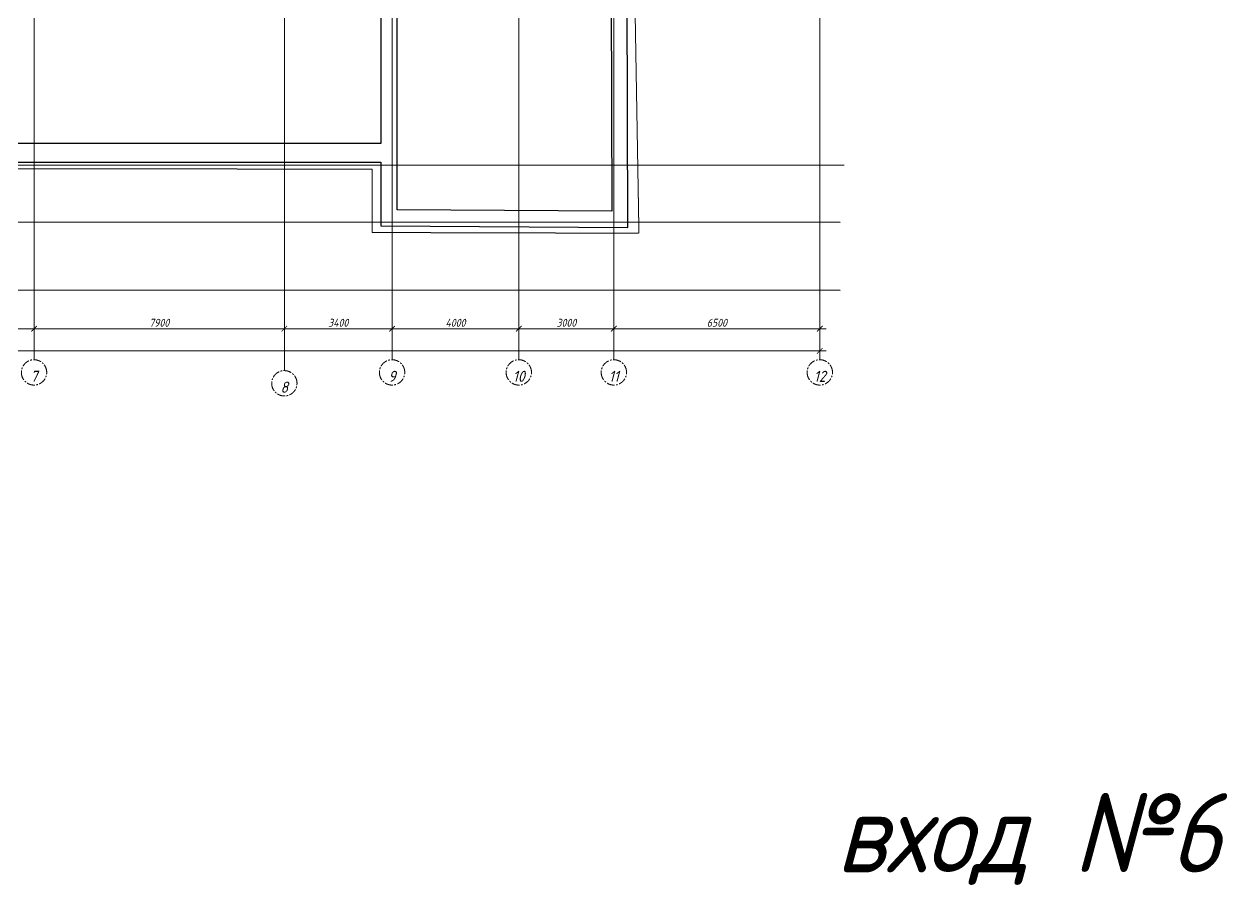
# Model space of a CAD drawing. Header units: millimetres. Extents: x 504091 to 2165846, y 135022 to 442887.
# Drawn here: x 1517966 to 1555960, y 284755 to 311933 of the extents above; entities that cross this region are included whole.
import ezdxf

# ---------------------------------------------------------------- set-up
doc = ezdxf.new("R2010")
doc.units = ezdxf.units.MM
for name, pattern in [('ADSK_Линия сетки', [25, 20, -2.5, 0, -2.5]), ('ADSK_Штрихпунктирная 2 точки_ш15 п1_5 п1_5 п1_5', [19.5, 15, -1.5, 0, -1.5, 0, -1.5]), ('осеваяX2', [4, 2.5, -0.5, 0.5, -0.5])]:
    doc.linetypes.add(name, pattern=pattern)
doc.layers.get('Defpoints').update_dxf_attribs({"color": 255})
for name, color, linetype, lineweight in [('Аннотация', 7, 'Continuous', 9), ('Оси', 165, 'осеваяX2', 13), ('размеры', 7, 'Continuous', 9), ('Стены несущие', 7, 'Continuous', 30)]:
    doc.layers.add(name, color=color, linetype=linetype, lineweight=lineweight)
doc.layers.add('Линии', color=7, linetype='Continuous', lineweight=9, true_color=0x00a600)
doc.layers.add('Штриховка', color=252, linetype='Continuous')
doc.styles.add('GOST 2.304_new', font='isocpeur.ttf', dxfattribs={"width": 0.9, "oblique": 15})
doc.dimstyles.new('SPDS 1_100', dxfattribs={"dimscale": 100, "dimtxt": 2.5, "dimasz": 1.77, "dimexe": 1.25, "dimexo": 0.625, "dimtad": 1, "dimdec": 0, "dimrnd": 0.001, "dimzin": 9, "dimtxsty": 'GOST 2.304_new', "dimblk": 'ARCHTICK', "dimcen": 2.5, "dimdle": 2, "dimclrt": 256, "dimadec": 0, "dimazin": 2, "dimtfac": 0.75, "dimtdec": 0, "dimtmove": 1, "dimatfit": 3, "dimfxl": 0, "dimtolj": 1, "dimlwd": 9, "dimlwe": 9, "dimarcsym": 0})

# ---------------------------------------------------------------- blocks, each defined once
blk = doc.blocks.new('_ArchTick')
at = {"color": 0, "linetype": 'ByBlock', "const_width": 0.15}
blk.add_lwpolyline([(-0.5, -0.5), (0.5, 0.5)], dxfattribs=at)
blk = doc.blocks.new('*D506')
at = {"layer": 'Defpoints', "color": 0, "lineweight": 20, "transparency": 16777216}
for p in [(37050, -1117), (44950, -1117), (44950, -1217)]:
    blk.add_point(p, dxfattribs=at)
at = {"layer": 'размеры', "color": 0, "lineweight": 9, "transparency": 16777216}
for p, q in [((36850, -1217), (45150, -1217)), ((37050, -1179), (37050, -1342)), ((44950, -1179), (44950, -1342))]:
    blk.add_line(p, q, dxfattribs=at)
at = {"layer": 'размеры', "color": 0, "lineweight": 9, "transparency": 16777216, "xscale": 177, "yscale": 177, "zscale": 177, "rotation": 180}
blk.add_blockref('_ArchTick', (37050, -1217), dxfattribs=at)
at = {"layer": 'размеры', "color": 0, "lineweight": 9, "transparency": 16777216, "xscale": 177, "yscale": 177, "zscale": 177}
blk.add_blockref('_ArchTick', (44950, -1217), dxfattribs=at)
at = {"layer": 'размеры', "lineweight": 20, "transparency": 16777216, "insert": (41000, -1029), "char_height": 250, "width": 248.31, "attachment_point": 5, "style": 'GOST 2.304_new'}
blk.add_mtext('\\A1;7900', dxfattribs=at)
blk = doc.blocks.new('*D507')
at = {"layer": 'Defpoints', "color": 0, "lineweight": 20, "transparency": 16777216}
for p in [(44950, -1117), (48350, -1117), (48350, -1217)]:
    blk.add_point(p, dxfattribs=at)
at = {"layer": 'размеры', "color": 0, "lineweight": 9, "transparency": 16777216}
for p, q in [((44750, -1217), (48550, -1217)), ((44950, -1179), (44950, -1342)), ((48350, -1179), (48350, -1342))]:
    blk.add_line(p, q, dxfattribs=at)
at = {"layer": 'размеры', "color": 0, "lineweight": 9, "transparency": 16777216, "xscale": 177, "yscale": 177, "zscale": 177, "rotation": 180}
blk.add_blockref('_ArchTick', (44950, -1217), dxfattribs=at)
at = {"layer": 'размеры', "color": 0, "lineweight": 9, "transparency": 16777216, "xscale": 177, "yscale": 177, "zscale": 177}
blk.add_blockref('_ArchTick', (48350, -1217), dxfattribs=at)
at = {"layer": 'размеры', "lineweight": 20, "transparency": 16777216, "insert": (46650, -1029), "char_height": 250, "width": 256.7, "attachment_point": 5, "style": 'GOST 2.304_new'}
blk.add_mtext('\\A1;3400', dxfattribs=at)
blk = doc.blocks.new('*D508')
at = {"layer": 'Defpoints', "color": 0, "lineweight": 20, "transparency": 16777216}
for p in [(48350, -1117), (52350, -1117), (52350, -1217)]:
    blk.add_point(p, dxfattribs=at)
at = {"layer": 'размеры', "color": 0, "lineweight": 9, "transparency": 16777216}
for p, q in [((48150, -1217), (52550, -1217)), ((48350, -1179), (48350, -1342)), ((52350, -1179), (52350, -1342))]:
    blk.add_line(p, q, dxfattribs=at)
at = {"layer": 'размеры', "color": 0, "lineweight": 9, "transparency": 16777216, "xscale": 177, "yscale": 177, "zscale": 177, "rotation": 180}
blk.add_blockref('_ArchTick', (48350, -1217), dxfattribs=at)
at = {"layer": 'размеры', "color": 0, "lineweight": 9, "transparency": 16777216, "xscale": 177, "yscale": 177, "zscale": 177}
blk.add_blockref('_ArchTick', (52350, -1217), dxfattribs=at)
at = {"layer": 'размеры', "lineweight": 20, "transparency": 16777216, "insert": (50350, -1029), "char_height": 250, "width": 256.7, "attachment_point": 5, "style": 'GOST 2.304_new'}
blk.add_mtext('\\A1;4000', dxfattribs=at)
blk = doc.blocks.new('*D509')
at = {"layer": 'Defpoints', "color": 0, "lineweight": 20, "transparency": 16777216}
for p in [(52350, -1117), (55350, -1117), (55350, -1217)]:
    blk.add_point(p, dxfattribs=at)
at = {"layer": 'размеры', "color": 0, "lineweight": 9, "transparency": 16777216}
for p, q in [((52150, -1217), (55550, -1217)), ((52350, -1179), (52350, -1342)), ((55350, -1179), (55350, -1342))]:
    blk.add_line(p, q, dxfattribs=at)
at = {"layer": 'размеры', "color": 0, "lineweight": 9, "transparency": 16777216, "xscale": 177, "yscale": 177, "zscale": 177, "rotation": 180}
blk.add_blockref('_ArchTick', (52350, -1217), dxfattribs=at)
at = {"layer": 'размеры', "color": 0, "lineweight": 9, "transparency": 16777216, "xscale": 177, "yscale": 177, "zscale": 177}
blk.add_blockref('_ArchTick', (55350, -1217), dxfattribs=at)
at = {"layer": 'размеры', "lineweight": 20, "transparency": 16777216, "insert": (53850, -1029), "char_height": 250, "width": 248.31, "attachment_point": 5, "style": 'GOST 2.304_new'}
blk.add_mtext('\\A1;3000', dxfattribs=at)
blk = doc.blocks.new('*D510')
at = {"layer": 'Defpoints', "color": 0, "lineweight": 20, "transparency": 16777216}
for p in [(55350, -1117), (61850, -1117), (61850, -1217)]:
    blk.add_point(p, dxfattribs=at)
at = {"layer": 'размеры', "color": 0, "lineweight": 9, "transparency": 16777216}
for p, q in [((55150, -1217), (62050, -1217)), ((55350, -1179), (55350, -1342)), ((61850, -1179), (61850, -1342))]:
    blk.add_line(p, q, dxfattribs=at)
at = {"layer": 'размеры', "color": 0, "lineweight": 9, "transparency": 16777216, "xscale": 177, "yscale": 177, "zscale": 177, "rotation": 180}
blk.add_blockref('_ArchTick', (55350, -1217), dxfattribs=at)
at = {"layer": 'размеры', "color": 0, "lineweight": 9, "transparency": 16777216, "xscale": 177, "yscale": 177, "zscale": 177}
blk.add_blockref('_ArchTick', (61850, -1217), dxfattribs=at)
at = {"layer": 'размеры', "lineweight": 20, "transparency": 16777216, "insert": (58600, -1029), "char_height": 250, "width": 248.31, "attachment_point": 5, "style": 'GOST 2.304_new'}
blk.add_mtext('\\A1;6500', dxfattribs=at)
blk = doc.blocks.new('*D516')
at = {"layer": 'Defpoints', "color": 0, "lineweight": 20, "transparency": 16777216}
for p in [(24550, -1117), (37050, -1117), (37050, -1217)]:
    blk.add_point(p, dxfattribs=at)
at = {"layer": 'размеры', "color": 0, "lineweight": 9, "transparency": 16777216}
for p, q in [((24350, -1217), (37250, -1217)), ((24550, -1179), (24550, -1342)), ((37050, -1179), (37050, -1342))]:
    blk.add_line(p, q, dxfattribs=at)
at = {"layer": 'размеры', "color": 0, "lineweight": 9, "transparency": 16777216, "xscale": 177, "yscale": 177, "zscale": 177, "rotation": 180}
blk.add_blockref('_ArchTick', (24550, -1217), dxfattribs=at)
at = {"layer": 'размеры', "color": 0, "lineweight": 9, "transparency": 16777216, "xscale": 177, "yscale": 177, "zscale": 177}
blk.add_blockref('_ArchTick', (37050, -1217), dxfattribs=at)
at = {"layer": 'размеры', "lineweight": 20, "transparency": 16777216, "insert": (30800, -1029), "char_height": 250, "width": 291.93, "attachment_point": 5, "style": 'GOST 2.304_new'}
blk.add_mtext('\\A1;12500', dxfattribs=at)
blk = doc.blocks.new('Ось сетки - Круг_Ø8 мм-8258-План подвала')
at = {"layer": 'Оси', "linetype": 'ByBlock', "lineweight": 20}
for start, end in [(360, 180), (180, 360)]:
    blk.add_arc((0, 0), 4, start, end, dxfattribs=at)
blk = doc.blocks.new('*D517')
at = {"layer": 'Defpoints', "color": 0, "lineweight": 20, "transparency": 16777216}
for p in [(0, -1817), (61850, -1817), (61850, -1917)]:
    blk.add_point(p, dxfattribs=at)
at = {"layer": 'размеры', "color": 0, "lineweight": 9, "transparency": 16777216}
for p, q in [((0, -1879), (0, -2042)), ((61850, -1879), (61850, -2042)), ((-200, -1917), (62050, -1917))]:
    blk.add_line(p, q, dxfattribs=at)
at = {"layer": 'размеры', "color": 0, "lineweight": 9, "transparency": 16777216, "xscale": 177, "yscale": 177, "zscale": 177, "rotation": 180}
blk.add_blockref('_ArchTick', (0, -1917), dxfattribs=at)
at = {"layer": 'размеры', "color": 0, "lineweight": 9, "transparency": 16777216, "xscale": 177, "yscale": 177, "zscale": 177}
blk.add_blockref('_ArchTick', (61850, -1917), dxfattribs=at)
at = {"layer": 'размеры', "lineweight": 20, "transparency": 16777216, "insert": (30925, -1729), "char_height": 250, "width": 291.93, "attachment_point": 5, "style": 'GOST 2.304_new'}
blk.add_mtext('\\A1;61850', dxfattribs=at)
blk = doc.blocks.new('оси')
at = {"layer": 'Оси', "linetype": 'ADSK_Линия сетки'}
for p, q in [((37050, -2196.5), (37050, 46378)), ((52350, -2196.5), (52350, 46378)), ((55350, -2196.5), (55350, 46378)), ((61850, -2196.5), (61850, 46378)), ((44950, -2540.7), (44950, 24580.2)), ((48350, -2196.5), (48350, 23921.3)), ((-3614.3, 3950), (62615.4, 3950)), ((-3614.3, 2150), (62505.3, 2150)), ((-3614.3, 0), (62505.3, 0))]:
    blk.add_line(p, q, dxfattribs=at)
at = {"layer": 'Оси', "lineweight": 20, "xscale": 99.99999999999993, "yscale": 99.99999999999993, "zscale": 99.99999999999993}
for p in [(37050, -2596.5), (48350, -2596.5), (52350, -2596.5), (55350, -2596.5), (61850, -2596.5), (44950, -2940.7)]:
    blk.add_blockref('Ось сетки - Круг_Ø8 мм-8258-План подвала', p, dxfattribs=at)
at = {"layer": 'Оси', "char_height": 350, "attachment_point": 5, "line_spacing_factor": 1.022766, "style": 'GOST 2.304_new'}
for s, insert, width in [('\\pt89.999,180.0015,270.0005,359.9995,449.9985,540.001,630,719.999,810.0015,900.0005,989.9995,1079.9985,1170.001,1260,1349.999,1440.0015,1530.0005,1619.9995,1709.9985,1800.001,1890,1979.999,2070.0015,2160.0005,2249.9995,2339.9985,2430.001,2520,2609.999,2700.0015,2790.0005,2879.9995;7', (37049.2, -2719.4), 232.2), ('\\pt89.999,180.0015,270.0005,359.9995,449.9985,540.001,630,719.999,810.0015,900.0005,989.9995,1079.9985,1170.001,1260,1349.999,1440.0015,1530.0005,1619.9995,1709.9985,1800.001,1890,1979.999,2070.0015,2160.0005,2249.9995,2339.9985,2430.001,2520,2609.999,2700.0015,2790.0005,2879.9995;9', (48349.2, -2719.4), 232.2), ('\\pt89.999,180.0015,270.0005,359.9995,449.9985,540.001,630,719.999,810.0015,900.0005,989.9995,1079.9985,1170.001,1260,1349.999,1440.0015,1530.0005,1619.9995,1709.9985,1800.001,1890,1979.999,2070.0015,2160.0005,2249.9995,2339.9985,2430.001,2520,2609.999,2700.0015,2790.0005,2879.9995;10', (52349.2, -2719.4), 387), ('\\pt89.999,180.0015,270.0005,359.9995,449.9985,540.001,630,719.999,810.0015,900.0005,989.9995,1079.9985,1170.001,1260,1349.999,1440.0015,1530.0005,1619.9995,1709.9985,1800.001,1890,1979.999,2070.0015,2160.0005,2249.9995,2339.9985,2430.001,2520,2609.999,2700.0015,2790.0005,2879.9995;11', (55349.2, -2719.4), 315.9), ('\\pt89.999,180.0015,270.0005,359.9995,449.9985,540.001,630,719.999,810.0015,900.0005,989.9995,1079.9985,1170.001,1260,1349.999,1440.0015,1530.0005,1619.9995,1709.9985,1800.001,1890,1979.999,2070.0015,2160.0005,2249.9995,2339.9985,2430.001,2520,2609.999,2700.0015,2790.0005,2879.9995;12', (61849.2, -2719.4), 387), ('\\pt89.999,180.0015,270.0005,359.9995,449.9985,540.001,630,719.999,810.0015,900.0005,989.9995,1079.9985,1170.001,1260,1349.999,1440.0015,1530.0005,1619.9995,1709.9985,1800.001,1890,1979.999,2070.0015,2160.0005,2249.9995,2339.9985,2430.001,2520,2609.999,2700.0015,2790.0005,2879.9995;8', (44949.2, -3063.6), 232.2)]:
    blk.add_mtext(s, dxfattribs=dict(at, insert=insert, width=width))
at = {"layer": 'размеры', "lineweight": 20}
for base, p1, p2, picture, middle in [((37050, -1216.6), (24550, -1116.6), (37050, -1116.6), '*D516', (30800, -1029.1)), ((44950, -1216.6), (37050, -1116.6), (44950, -1116.6), '*D506', (41000, -1029.1)), ((48350, -1216.6), (44950, -1116.6), (48350, -1116.6), '*D507', (46650, -1029.1)), ((52350, -1216.6), (48350, -1116.6), (52350, -1116.6), '*D508', (50350, -1029.1)), ((55350, -1216.6), (52350, -1116.6), (55350, -1116.6), '*D509', (53850, -1029.1)), ((61850, -1216.6), (55350, -1116.6), (61850, -1116.6), '*D510', (58600, -1029.1)), ((61850, -1916.6), (0, -1816.6), (61850, -1816.6), '*D517', (30925, -1729.1))]:
    dim = blk.add_linear_dim(base=base, p1=p1, p2=p2, dimstyle='SPDS 1_100', dxfattribs=at)
    dim.commit()
    dim.dimension.update_dxf_attribs({"geometry": picture, "text_midpoint": middle})

msp = doc.modelspace()

# ---------------------------------------------------------------- linework, layer by layer
at = {"layer": 'Линии', "color": 7, "linetype": 'ADSK_Штрихпунктирная 2 точки_ш15 п1_5 п1_5 п1_5'}
for p, q in [((1537371.3916, 305329.5031), (1537226.5323, 313746.4008)), ((1495668.6951, 307391.4035), (1528955.4474, 307352.0642)), ((1528955.4474, 307352.0642), (1528955.4474, 305352.0642)), ((1528955.4474, 305352.0642), (1537371.3916, 305329.5031))]:
    msp.add_line(p, q, dxfattribs=at)
at = {"layer": 'Стены несущие'}
for p, q in [((1529737.2597, 306070.9359), (1529737.2597, 317699.8522)), ((1529227.2597, 314012.1811), (1529227.2597, 308165.2035)), ((1536486.7568, 313946.4008), (1536510.89, 306023.5058)), ((1537022.4568, 305509.9112), (1536996.7592, 313946.4008)), ((1529227.2597, 308165.2035), (1495378.6611, 308165.2035)), ((1495378.6611, 307575.2035), (1529227.2597, 307575.2035)), ((1529227.2597, 307575.2035), (1529227.2597, 305564.4945)), ((1536510.89, 306023.5058), (1529737.2597, 306070.9359)), ((1529227.2597, 305564.4945), (1537022.4568, 305509.9112))]:
    msp.add_line(p, q, dxfattribs=at)

# ---------------------------------------------------------------- block references
at = {"layer": 'Штриховка'}
msp.add_blockref('оси', (1481230.092, 303531.9719), dxfattribs=at)

# ---------------------------------------------------------------- texts
at = {"layer": 'Аннотация', "lineweight": 9, "insert": (1518861.2751, 287652.1469), "char_height": 2500, "attachment_point": 1, "line_spacing_factor": 1.022766, "style": 'GOST 2.304_new'}
msp.add_mtext_dynamic_manual_height_columns('\\pi24728.20735;вход №6', width=62271.160661, gutter_width=18773.3046, heights=[1983.7092], dxfattribs=at)

doc.saveas('drawing.dxf')
